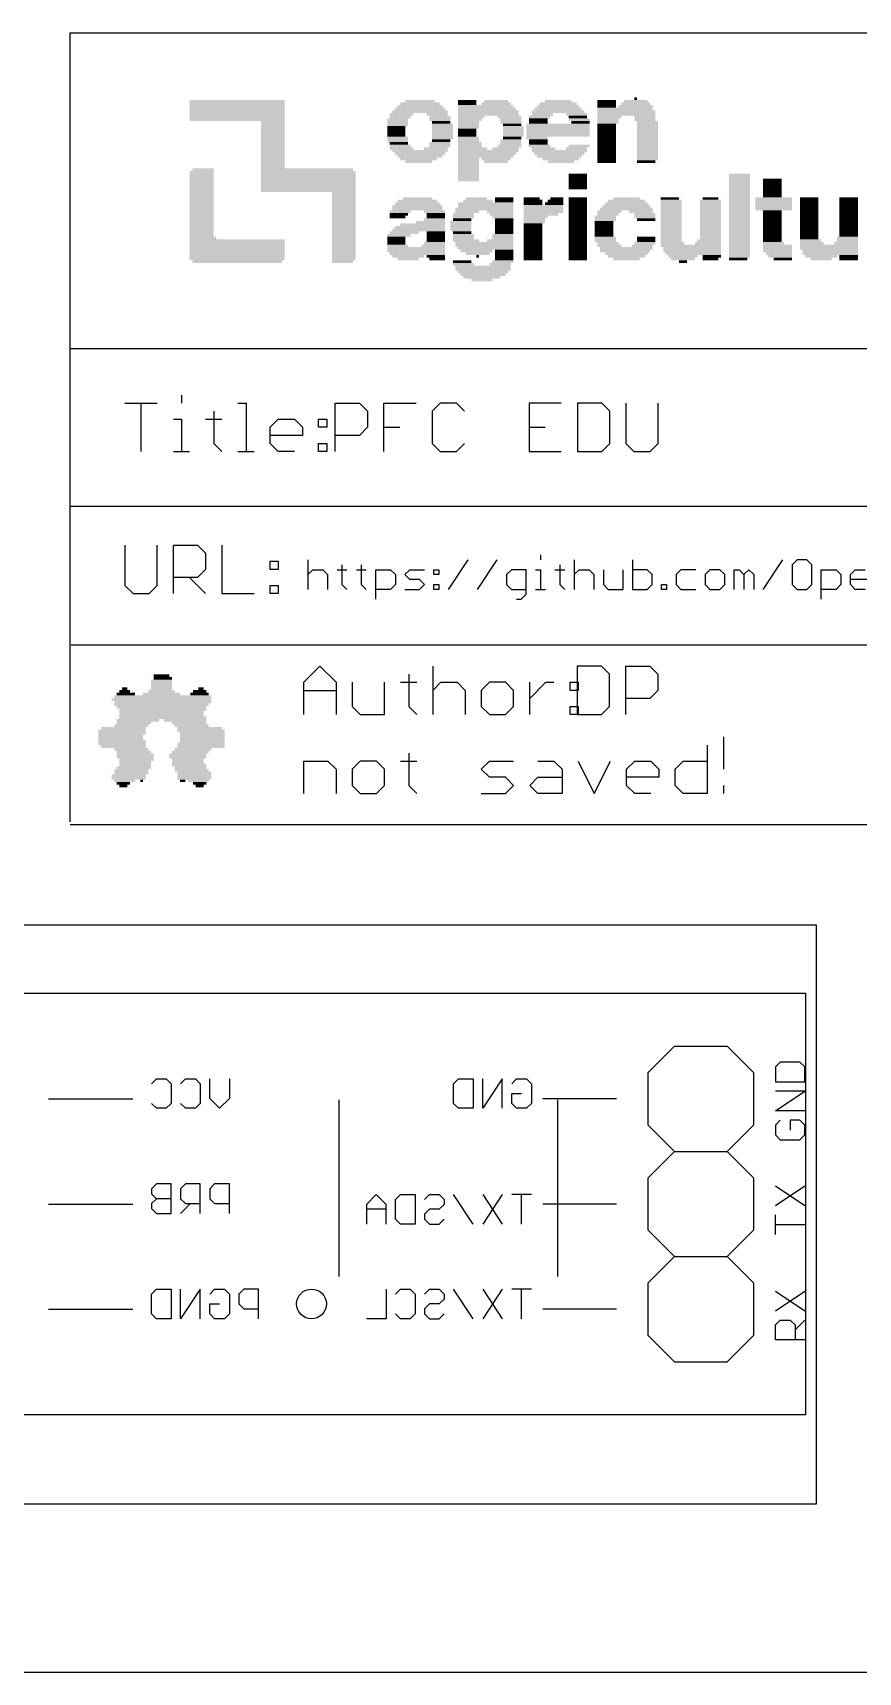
# Model space of a CAD drawing. Extents: x 0 to 11.5, y 0 to 11.2.
# Drawn here: x 1.015 to 1.8, y 0 to 1.558 of the extents above; entities that cross this region are included whole.
import ezdxf

# ---------------------------------------------------------------- set-up
doc = ezdxf.new("R2010")
doc.units = 0
for name, color, linetype in [('20', 53, 'CONTINUOUS'), ('21', 253, 'CONTINUOUS'), ('22', 253, 'CONTINUOUS')]:
    doc.layers.add(name, color=color, linetype=linetype)

# ---------------------------------------------------------------- blocks, each defined once
blk = doc.blocks.new('RECT')
blk.add_solid([(-0.5, -0.5), (0.5, -0.5), (-0.5, 0.5), (0.5, 0.5)])

msp = doc.modelspace()

# ---------------------------------------------------------------- linework, layer by layer
at = {"layer": '20'}
msp.add_line((0, 0), (11.21, 0), dxfattribs=at)
at = {"layer": '21'}
for p, q in [((1.0506, 1.2582), (1.0506, 1.5582)), ((1.0506, 1.5582), (2.0006, 1.5582)), ((1.0506, 1.1082), (1.0506, 1.2582)), ((1.0506, 1.2582), (2.0006, 1.2582)), ((1.1026, 1.206239), (1.133293, 1.206239)), ((1.117946, 1.1602), (1.117946, 1.206239)), ((1.156312, 1.213913), (1.156312, 1.206239)), ((1.210025, 1.206239), (1.217698, 1.206239)), ((1.217698, 1.206239), (1.217698, 1.1602)), ((1.3026, 1.1602), (1.3026, 1.206239)), ((1.3026, 1.206239), (1.325619, 1.206239)), ((1.325619, 1.206239), (1.333293, 1.198566)), ((1.348639, 1.1602), (1.348639, 1.206239)), ((1.348639, 1.206239), (1.379332, 1.206239)), ((1.402352, 1.206239), (1.394678, 1.198566)), ((1.417698, 1.206239), (1.402352, 1.206239)), ((1.425371, 1.198566), (1.417698, 1.206239)), ((1.51745, 1.206239), (1.486757, 1.206239)), ((1.486757, 1.206239), (1.486757, 1.1602)), ((1.532796, 1.206239), (1.532796, 1.1602)), ((1.555816, 1.206239), (1.532796, 1.206239)), ((1.563489, 1.198566), (1.555816, 1.206239)), ((1.578835, 1.206239), (1.578835, 1.167873)), ((1.609528, 1.167873), (1.609528, 1.206239)), ((1.148639, 1.190893), (1.156312, 1.190893)), ((1.156312, 1.190893), (1.156312, 1.1602)), ((1.179332, 1.190893), (1.194678, 1.190893)), ((1.187005, 1.198566), (1.187005, 1.167873)), ((1.240718, 1.18322), (1.248391, 1.190893)), ((1.248391, 1.190893), (1.263737, 1.190893)), ((1.263737, 1.190893), (1.27141, 1.18322)), ((1.286757, 1.190893), (1.29443, 1.190893)), ((1.286757, 1.18322), (1.286757, 1.190893)), ((1.29443, 1.190893), (1.29443, 1.18322)), ((1.333293, 1.198566), (1.333293, 1.18322)), ((1.394678, 1.198566), (1.394678, 1.167873)), ((1.563489, 1.167873), (1.563489, 1.198566)), ((1.240718, 1.167873), (1.240718, 1.18322)), ((1.27141, 1.175546), (1.240718, 1.175546)), ((1.27141, 1.18322), (1.27141, 1.175546)), ((1.29443, 1.18322), (1.286757, 1.18322)), ((1.325619, 1.175546), (1.3026, 1.175546)), ((1.333293, 1.18322), (1.325619, 1.175546)), ((1.348639, 1.18322), (1.363985, 1.18322)), ((1.486757, 1.18322), (1.502103, 1.18322)), ((1.148639, 1.1602), (1.163985, 1.1602)), ((1.187005, 1.167873), (1.194678, 1.1602)), ((1.210025, 1.1602), (1.225371, 1.1602)), ((1.248391, 1.1602), (1.240718, 1.167873)), ((1.263737, 1.1602), (1.248391, 1.1602)), ((1.286757, 1.167873), (1.29443, 1.167873)), ((1.286757, 1.1602), (1.286757, 1.167873)), ((1.29443, 1.1602), (1.286757, 1.1602)), ((1.29443, 1.167873), (1.29443, 1.1602)), ((1.394678, 1.167873), (1.402352, 1.1602)), ((1.402352, 1.1602), (1.417698, 1.1602)), ((1.417698, 1.1602), (1.425371, 1.167873)), ((1.486757, 1.1602), (1.51745, 1.1602)), ((1.532796, 1.1602), (1.555816, 1.1602)), ((1.555816, 1.1602), (1.563489, 1.167873)), ((1.578835, 1.167873), (1.586508, 1.1602)), ((1.586508, 1.1602), (1.601855, 1.1602)), ((1.601855, 1.1602), (1.609528, 1.167873)), ((1.0506, 0.8082), (1.0506, 1.1082)), ((1.0506, 1.1082), (2.0006, 1.1082)), ((1.1026, 1.071239), (1.1026, 1.032873)), ((1.133293, 1.032873), (1.133293, 1.071239)), ((1.148639, 1.0252), (1.148639, 1.071239)), ((1.148639, 1.071239), (1.171659, 1.071239)), ((1.171659, 1.071239), (1.179332, 1.063566)), ((1.179332, 1.063566), (1.179332, 1.04822)), ((1.194678, 1.071239), (1.194678, 1.0252)), ((1.497655, 1.061895), (1.497655, 1.057224)), ((1.179332, 1.04822), (1.171659, 1.040546)), ((1.240718, 1.055893), (1.248391, 1.055893)), ((1.240718, 1.04822), (1.240718, 1.055893)), ((1.248391, 1.04822), (1.240718, 1.04822)), ((1.248391, 1.055893), (1.248391, 1.04822)), ((1.2766, 1.057224), (1.2766, 1.0292)), ((1.2766, 1.043212), (1.281271, 1.047883)), ((1.281271, 1.047883), (1.290612, 1.047883)), ((1.290612, 1.047883), (1.295282, 1.043212)), ((1.304223, 1.047883), (1.313565, 1.047883)), ((1.308894, 1.052553), (1.308894, 1.033871)), ((1.322639, 1.047883), (1.33198, 1.047883)), ((1.32731, 1.052553), (1.32731, 1.033871)), ((1.341055, 1.019859), (1.341055, 1.047883)), ((1.341055, 1.047883), (1.355067, 1.047883)), ((1.355067, 1.047883), (1.359737, 1.043212)), ((1.368678, 1.043212), (1.373349, 1.047883)), ((1.373349, 1.047883), (1.387361, 1.047883)), ((1.396302, 1.047883), (1.400973, 1.047883)), ((1.396302, 1.043212), (1.396302, 1.047883)), ((1.400973, 1.047883), (1.400973, 1.043212)), ((1.410114, 1.0292), (1.428796, 1.057224)), ((1.437737, 1.0292), (1.45642, 1.057224)), ((1.470031, 1.047883), (1.465361, 1.043212)), ((1.484043, 1.047883), (1.470031, 1.047883)), ((1.484043, 1.024529), (1.484043, 1.047883)), ((1.492984, 1.047883), (1.497655, 1.047883)), ((1.497655, 1.047883), (1.497655, 1.0292)), ((1.5114, 1.047883), (1.520741, 1.047883)), ((1.516071, 1.052553), (1.516071, 1.033871)), ((1.529816, 1.057224), (1.529816, 1.0292)), ((1.529816, 1.043212), (1.534486, 1.047883)), ((1.534486, 1.047883), (1.543828, 1.047883)), ((1.543828, 1.047883), (1.548498, 1.043212)), ((1.557439, 1.047883), (1.557439, 1.033871)), ((1.576122, 1.0292), (1.576122, 1.047883)), ((1.585063, 1.057224), (1.585063, 1.0292)), ((1.599075, 1.047883), (1.585063, 1.047883)), ((1.603745, 1.043212), (1.599075, 1.047883)), ((1.631169, 1.047883), (1.626498, 1.043212)), ((1.645181, 1.047883), (1.631169, 1.047883)), ((1.658792, 1.047883), (1.654122, 1.043212)), ((1.668133, 1.047883), (1.658792, 1.047883)), ((1.672804, 1.043212), (1.668133, 1.047883)), ((1.681745, 1.0292), (1.681745, 1.047883)), ((1.681745, 1.047883), (1.686416, 1.047883)), ((1.686416, 1.047883), (1.691086, 1.043212)), ((1.691086, 1.043212), (1.695757, 1.047883)), ((1.695757, 1.047883), (1.700428, 1.043212)), ((1.709369, 1.0292), (1.728051, 1.057224)), ((1.741663, 1.057224), (1.736992, 1.052553)), ((1.736992, 1.052553), (1.736992, 1.033871)), ((1.751004, 1.057224), (1.741663, 1.057224)), ((1.755675, 1.052553), (1.751004, 1.057224)), ((1.755675, 1.033871), (1.755675, 1.052553)), ((1.764616, 1.019859), (1.764616, 1.047883)), ((1.764616, 1.047883), (1.778628, 1.047883)), ((1.778628, 1.047883), (1.783298, 1.043212)), ((1.792239, 1.043212), (1.79691, 1.047883)), ((1.79691, 1.047883), (1.806251, 1.047883)), ((1.1026, 1.032873), (1.110273, 1.0252)), ((1.125619, 1.0252), (1.133293, 1.032873)), ((1.171659, 1.040546), (1.148639, 1.040546)), ((1.163985, 1.040546), (1.179332, 1.0252)), ((1.240718, 1.032873), (1.248391, 1.032873)), ((1.240718, 1.0252), (1.240718, 1.032873)), ((1.248391, 1.032873), (1.248391, 1.0252)), ((1.295282, 1.043212), (1.295282, 1.0292)), ((1.308894, 1.033871), (1.313565, 1.0292)), ((1.32731, 1.033871), (1.33198, 1.0292)), ((1.355067, 1.0292), (1.341055, 1.0292)), ((1.359737, 1.033871), (1.355067, 1.0292)), ((1.359737, 1.043212), (1.359737, 1.033871)), ((1.373349, 1.038541), (1.368678, 1.043212)), ((1.368678, 1.0292), (1.38269, 1.0292)), ((1.38269, 1.038541), (1.373349, 1.038541)), ((1.387361, 1.033871), (1.38269, 1.038541)), ((1.38269, 1.0292), (1.387361, 1.033871)), ((1.400973, 1.043212), (1.396302, 1.043212)), ((1.396302, 1.033871), (1.400973, 1.033871)), ((1.396302, 1.0292), (1.396302, 1.033871)), ((1.400973, 1.0292), (1.396302, 1.0292)), ((1.400973, 1.033871), (1.400973, 1.0292)), ((1.465361, 1.043212), (1.465361, 1.033871)), ((1.465361, 1.033871), (1.470031, 1.0292)), ((1.470031, 1.0292), (1.484043, 1.0292)), ((1.492984, 1.0292), (1.502326, 1.0292)), ((1.516071, 1.033871), (1.520741, 1.0292)), ((1.548498, 1.043212), (1.548498, 1.0292)), ((1.557439, 1.033871), (1.56211, 1.0292)), ((1.56211, 1.0292), (1.576122, 1.0292)), ((1.585063, 1.0292), (1.599075, 1.0292)), ((1.599075, 1.0292), (1.603745, 1.033871)), ((1.603745, 1.033871), (1.603745, 1.043212)), ((1.612686, 1.0292), (1.612686, 1.033871)), ((1.612686, 1.033871), (1.617357, 1.033871)), ((1.617357, 1.0292), (1.612686, 1.0292)), ((1.617357, 1.033871), (1.617357, 1.0292)), ((1.626498, 1.043212), (1.626498, 1.033871)), ((1.626498, 1.033871), (1.631169, 1.0292)), ((1.631169, 1.0292), (1.645181, 1.0292)), ((1.654122, 1.043212), (1.654122, 1.033871)), ((1.654122, 1.033871), (1.658792, 1.0292)), ((1.658792, 1.0292), (1.668133, 1.0292)), ((1.668133, 1.0292), (1.672804, 1.033871)), ((1.672804, 1.033871), (1.672804, 1.043212)), ((1.691086, 1.043212), (1.691086, 1.0292)), ((1.700428, 1.043212), (1.700428, 1.0292)), ((1.736992, 1.033871), (1.741663, 1.0292)), ((1.741663, 1.0292), (1.751004, 1.0292)), ((1.751004, 1.0292), (1.755675, 1.033871)), ((1.778628, 1.0292), (1.764616, 1.0292)), ((1.783298, 1.033871), (1.778628, 1.0292)), ((1.783298, 1.043212), (1.783298, 1.033871)), ((1.792239, 1.033871), (1.792239, 1.043212)), ((1.810922, 1.038541), (1.792239, 1.038541)), ((1.79691, 1.0292), (1.792239, 1.033871)), ((1.806251, 1.0292), (1.79691, 1.0292)), ((1.110273, 1.0252), (1.125619, 1.0252)), ((1.194678, 1.0252), (1.225371, 1.0252)), ((1.248391, 1.0252), (1.240718, 1.0252)), ((1.474702, 1.019859), (1.479373, 1.019859)), ((1.479373, 1.019859), (1.484043, 1.024529)), ((2.5466, 0.9762), (1.0516, 0.9762)), ((1.2726, 0.940893), (1.287946, 0.956239)), ((1.287946, 0.956239), (1.303293, 0.940893)), ((1.395371, 0.956239), (1.395371, 0.9102)), ((1.5326, 0.956239), (1.5326, 0.9102)), ((1.555619, 0.956239), (1.5326, 0.956239)), ((1.563293, 0.948566), (1.555619, 0.956239)), ((1.578639, 0.9102), (1.578639, 0.956239)), ((1.578639, 0.956239), (1.601659, 0.956239)), ((1.601659, 0.956239), (1.609332, 0.948566)), ((1.2726, 0.9102), (1.2726, 0.940893)), ((1.303293, 0.940893), (1.303293, 0.9102)), ((1.318639, 0.940893), (1.318639, 0.917873)), ((1.349332, 0.9102), (1.349332, 0.940893)), ((1.364678, 0.940893), (1.380025, 0.940893)), ((1.372352, 0.948566), (1.372352, 0.917873)), ((1.395371, 0.93322), (1.403044, 0.940893)), ((1.403044, 0.940893), (1.418391, 0.940893)), ((1.418391, 0.940893), (1.426064, 0.93322)), ((1.449084, 0.940893), (1.44141, 0.93322)), ((1.46443, 0.940893), (1.449084, 0.940893)), ((1.472103, 0.93322), (1.46443, 0.940893)), ((1.48745, 0.9102), (1.48745, 0.940893)), ((1.48745, 0.925546), (1.502796, 0.940893)), ((1.502796, 0.940893), (1.510469, 0.940893)), ((1.525816, 0.940893), (1.533489, 0.940893)), ((1.525816, 0.93322), (1.525816, 0.940893)), ((1.533489, 0.940893), (1.533489, 0.93322)), ((1.563293, 0.917873), (1.563293, 0.948566)), ((1.609332, 0.948566), (1.609332, 0.93322)), ((1.2726, 0.93322), (1.303293, 0.93322)), ((1.426064, 0.93322), (1.426064, 0.9102)), ((1.44141, 0.93322), (1.44141, 0.917873)), ((1.472103, 0.917873), (1.472103, 0.93322)), ((1.533489, 0.93322), (1.525816, 0.93322)), ((1.601659, 0.925546), (1.578639, 0.925546)), ((1.609332, 0.93322), (1.601659, 0.925546)), ((1.318639, 0.917873), (1.326312, 0.9102)), ((1.326312, 0.9102), (1.349332, 0.9102)), ((1.372352, 0.917873), (1.380025, 0.9102)), ((1.44141, 0.917873), (1.449084, 0.9102)), ((1.449084, 0.9102), (1.46443, 0.9102)), ((1.46443, 0.9102), (1.472103, 0.917873)), ((1.525816, 0.917873), (1.533489, 0.917873)), ((1.525816, 0.9102), (1.525816, 0.917873)), ((1.533489, 0.9102), (1.525816, 0.9102)), ((1.5326, 0.9102), (1.555619, 0.9102)), ((1.533489, 0.917873), (1.533489, 0.9102)), ((1.555619, 0.9102), (1.563293, 0.917873)), ((1.671607, 0.888913), (1.671607, 0.85822)), ((1.372352, 0.873566), (1.372352, 0.842873)), ((1.65626, 0.881239), (1.65626, 0.8352)), ((1.2726, 0.8352), (1.2726, 0.865893)), ((1.2726, 0.865893), (1.295619, 0.865893)), ((1.295619, 0.865893), (1.303293, 0.85822)), ((1.303293, 0.85822), (1.303293, 0.8352)), ((1.326312, 0.865893), (1.318639, 0.85822)), ((1.318639, 0.85822), (1.318639, 0.842873)), ((1.341659, 0.865893), (1.326312, 0.865893)), ((1.349332, 0.85822), (1.341659, 0.865893)), ((1.349332, 0.842873), (1.349332, 0.85822)), ((1.364678, 0.865893), (1.380025, 0.865893)), ((1.44141, 0.85822), (1.449084, 0.865893)), ((1.449084, 0.850546), (1.44141, 0.85822)), ((1.449084, 0.865893), (1.472103, 0.865893)), ((1.495123, 0.865893), (1.510469, 0.865893)), ((1.510469, 0.865893), (1.518142, 0.85822)), ((1.518142, 0.85822), (1.518142, 0.8352)), ((1.533489, 0.865893), (1.548835, 0.8352)), ((1.548835, 0.8352), (1.564182, 0.865893)), ((1.579528, 0.85822), (1.587201, 0.865893)), ((1.579528, 0.842873), (1.579528, 0.85822)), ((1.587201, 0.865893), (1.602548, 0.865893)), ((1.602548, 0.865893), (1.610221, 0.85822)), ((1.610221, 0.85822), (1.610221, 0.850546)), ((1.625567, 0.85822), (1.633241, 0.865893)), ((1.625567, 0.842873), (1.625567, 0.85822)), ((1.633241, 0.865893), (1.65626, 0.865893)), ((1.318639, 0.842873), (1.326312, 0.8352)), ((1.341659, 0.8352), (1.349332, 0.842873)), ((1.372352, 0.842873), (1.380025, 0.8352)), ((1.46443, 0.850546), (1.449084, 0.850546)), ((1.472103, 0.842873), (1.46443, 0.850546)), ((1.46443, 0.8352), (1.472103, 0.842873)), ((1.48745, 0.842873), (1.495123, 0.850546)), ((1.495123, 0.8352), (1.48745, 0.842873)), ((1.495123, 0.850546), (1.518142, 0.850546)), ((1.610221, 0.850546), (1.579528, 0.850546)), ((1.587201, 0.8352), (1.579528, 0.842873)), ((1.633241, 0.8352), (1.625567, 0.842873)), ((1.671607, 0.842873), (1.671607, 0.8352)), ((1.326312, 0.8352), (1.341659, 0.8352)), ((1.44141, 0.8352), (1.46443, 0.8352)), ((1.518142, 0.8352), (1.495123, 0.8352)), ((1.602548, 0.8352), (1.587201, 0.8352)), ((1.65626, 0.8352), (1.633241, 0.8352)), ((1.0506, 0.8057), (2.5506, 0.8057)), ((1.76, 0.71), (0.84, 0.71)), ((1.76, 0.16), (1.76, 0.71)), ((1.6, 0.57), (1.625, 0.595)), ((1.625, 0.595), (1.675, 0.595)), ((1.675, 0.595), (1.7, 0.57)), ((1.725647, 0.57993), (1.720976, 0.575259)), ((1.744329, 0.57993), (1.725647, 0.57993)), ((1.749, 0.575259), (1.744329, 0.57993)), ((1.6, 0.52), (1.6, 0.57)), ((1.7, 0.57), (1.7, 0.52)), ((1.720976, 0.575259), (1.720976, 0.561247)), ((1.720976, 0.561247), (1.749, 0.561247)), ((1.749, 0.561247), (1.749, 0.575259)), ((1.720976, 0.533624), (1.749, 0.552306)), ((1.749, 0.552306), (1.720976, 0.552306)), ((1.306, 0.544), (1.306, 0.376)), ((1.514, 0.376), (1.514, 0.544)), ((1.749, 0.533624), (1.720976, 0.533624)), ((1.625, 0.495), (1.6, 0.52)), ((1.7, 0.52), (1.675, 0.495)), ((1.725647, 0.524683), (1.720976, 0.520012)), ((1.720976, 0.520012), (1.720976, 0.510671)), ((1.744329, 0.524683), (1.734988, 0.524683)), ((1.734988, 0.524683), (1.734988, 0.515341)), ((1.749, 0.520012), (1.744329, 0.524683)), ((1.749, 0.510671), (1.749, 0.520012)), ((1.720976, 0.510671), (1.725647, 0.506)), ((1.725647, 0.506), (1.744329, 0.506)), ((1.744329, 0.506), (1.749, 0.510671)), ((1.6, 0.47), (1.625, 0.495)), ((1.625, 0.495), (1.675, 0.495)), ((1.675, 0.495), (1.7, 0.47)), ((1.6, 0.42), (1.6, 0.47)), ((1.7, 0.47), (1.7, 0.42)), ((1.720976, 0.443624), (1.749, 0.462306)), ((1.720976, 0.462306), (1.749, 0.443624)), ((1.720976, 0.416), (1.720976, 0.434683)), ((1.749, 0.425341), (1.720976, 0.425341)), ((1.625, 0.395), (1.6, 0.42)), ((1.7, 0.42), (1.675, 0.395)), ((1.6, 0.37), (1.625, 0.395)), ((1.625, 0.395), (1.675, 0.395)), ((1.675, 0.395), (1.7, 0.37)), ((1.6, 0.32), (1.6, 0.37)), ((1.7, 0.37), (1.7, 0.32)), ((1.720976, 0.343624), (1.749, 0.362306)), ((1.720976, 0.362306), (1.749, 0.343624)), ((1.720976, 0.330012), (1.725647, 0.334683)), ((1.720976, 0.316), (1.720976, 0.330012)), ((1.725647, 0.334683), (1.734988, 0.334683)), ((1.734988, 0.334683), (1.739659, 0.330012)), ((1.739659, 0.325341), (1.749, 0.334683)), ((1.739659, 0.330012), (1.739659, 0.316)), ((1.6, 0.32), (1.625, 0.295)), ((1.675, 0.295), (1.7, 0.32)), ((1.749, 0.316), (1.720976, 0.316)), ((1.625, 0.295), (1.675, 0.295)), ((0.84, 0.16), (1.76, 0.16))]:
    msp.add_line(p, q, dxfattribs=at)
msp.add_circle((1.28, 0.35), 0.014142, dxfattribs=at)
at = {"layer": '22'}
for p, q in [((1.75, 0.645), (0.85, 0.645)), ((1.75, 0.245), (1.75, 0.645)), ((1.127941, 0.559353), (1.132612, 0.564024)), ((1.132612, 0.564024), (1.141953, 0.564024)), ((1.141953, 0.564024), (1.146624, 0.559353)), ((1.155565, 0.559353), (1.160235, 0.564024)), ((1.160235, 0.564024), (1.169577, 0.564024)), ((1.169577, 0.564024), (1.174247, 0.559353)), ((1.183188, 0.545341), (1.183188, 0.564024)), ((1.201871, 0.564024), (1.201871, 0.545341)), ((1.41507, 0.559353), (1.419741, 0.564024)), ((1.419741, 0.564024), (1.433753, 0.564024)), ((1.433753, 0.564024), (1.433753, 0.536)), ((1.461376, 0.564024), (1.442694, 0.536)), ((1.442694, 0.536), (1.442694, 0.564024)), ((1.461376, 0.536), (1.461376, 0.564024)), ((1.470317, 0.559353), (1.474988, 0.564024)), ((1.474988, 0.564024), (1.484329, 0.564024)), ((1.484329, 0.564024), (1.489, 0.559353)), ((1.146624, 0.559353), (1.146624, 0.540671)), ((1.174247, 0.559353), (1.174247, 0.540671)), ((1.41507, 0.540671), (1.41507, 0.559353)), ((1.470317, 0.540671), (1.470317, 0.550012)), ((1.470317, 0.550012), (1.479659, 0.550012)), ((1.489, 0.559353), (1.489, 0.540671)), ((1.03, 0.545), (1.11, 0.545)), ((1.132612, 0.536), (1.127941, 0.540671)), ((1.141953, 0.536), (1.132612, 0.536)), ((1.146624, 0.540671), (1.141953, 0.536)), ((1.160235, 0.536), (1.155565, 0.540671)), ((1.169577, 0.536), (1.160235, 0.536)), ((1.174247, 0.540671), (1.169577, 0.536)), ((1.19253, 0.536), (1.183188, 0.545341)), ((1.201871, 0.545341), (1.19253, 0.536)), ((1.419741, 0.536), (1.41507, 0.540671)), ((1.433753, 0.536), (1.419741, 0.536)), ((1.474988, 0.536), (1.470317, 0.540671)), ((1.484329, 0.536), (1.474988, 0.536)), ((1.489, 0.540671), (1.484329, 0.536)), ((1.57, 0.545), (1.5, 0.545)), ((1.132612, 0.464024), (1.127941, 0.459353)), ((1.127941, 0.459353), (1.127941, 0.454683)), ((1.127941, 0.454683), (1.132612, 0.450012)), ((1.146624, 0.464024), (1.132612, 0.464024)), ((1.146624, 0.436), (1.146624, 0.464024)), ((1.160235, 0.464024), (1.155565, 0.459353)), ((1.155565, 0.459353), (1.155565, 0.450012)), ((1.174247, 0.464024), (1.160235, 0.464024)), ((1.174247, 0.436), (1.174247, 0.464024)), ((1.187859, 0.464024), (1.183188, 0.459353)), ((1.183188, 0.459353), (1.183188, 0.450012)), ((1.201871, 0.464024), (1.187859, 0.464024)), ((1.201871, 0.436), (1.201871, 0.464024)), ((1.341541, 0.454024), (1.3322, 0.444683)), ((1.350882, 0.444683), (1.341541, 0.454024)), ((1.359823, 0.449353), (1.364494, 0.454024)), ((1.364494, 0.454024), (1.378506, 0.454024)), ((1.378506, 0.454024), (1.378506, 0.426)), ((1.387447, 0.449353), (1.392117, 0.454024)), ((1.392117, 0.454024), (1.401459, 0.454024)), ((1.401459, 0.454024), (1.406129, 0.449353)), ((1.433753, 0.426), (1.41507, 0.454024)), ((1.461376, 0.454024), (1.442694, 0.426)), ((1.442694, 0.454024), (1.461376, 0.426)), ((1.489, 0.454024), (1.470317, 0.454024)), ((1.479659, 0.426), (1.479659, 0.454024)), ((1.03, 0.445), (1.11, 0.445)), ((1.132612, 0.450012), (1.127941, 0.445341)), ((1.127941, 0.445341), (1.127941, 0.440671)), ((1.127941, 0.440671), (1.132612, 0.436)), ((1.146624, 0.450012), (1.132612, 0.450012)), ((1.155565, 0.450012), (1.160235, 0.445341)), ((1.164906, 0.445341), (1.155565, 0.436)), ((1.160235, 0.445341), (1.174247, 0.445341)), ((1.183188, 0.450012), (1.187859, 0.445341)), ((1.187859, 0.445341), (1.201871, 0.445341)), ((1.3322, 0.444683), (1.3322, 0.426)), ((1.350882, 0.440012), (1.3322, 0.440012)), ((1.350882, 0.426), (1.350882, 0.444683)), ((1.359823, 0.430671), (1.359823, 0.449353)), ((1.392117, 0.440012), (1.387447, 0.435341)), ((1.401459, 0.440012), (1.392117, 0.440012)), ((1.406129, 0.444683), (1.401459, 0.440012)), ((1.406129, 0.449353), (1.406129, 0.444683)), ((1.57, 0.445), (1.5, 0.445)), ((1.132612, 0.436), (1.146624, 0.436)), ((1.364494, 0.426), (1.359823, 0.430671)), ((1.378506, 0.426), (1.364494, 0.426)), ((1.387447, 0.435341), (1.387447, 0.430671)), ((1.387447, 0.430671), (1.392117, 0.426)), ((1.392117, 0.426), (1.401459, 0.426)), ((1.401459, 0.426), (1.406129, 0.430671)), ((1.127941, 0.359353), (1.132612, 0.364024)), ((1.127941, 0.340671), (1.127941, 0.359353)), ((1.132612, 0.364024), (1.146624, 0.364024)), ((1.146624, 0.364024), (1.146624, 0.336)), ((1.174247, 0.364024), (1.155565, 0.336)), ((1.155565, 0.336), (1.155565, 0.364024)), ((1.174247, 0.336), (1.174247, 0.364024)), ((1.183188, 0.359353), (1.187859, 0.364024)), ((1.187859, 0.364024), (1.1972, 0.364024)), ((1.1972, 0.364024), (1.201871, 0.359353)), ((1.201871, 0.359353), (1.201871, 0.340671)), ((1.215482, 0.364024), (1.210812, 0.359353)), ((1.210812, 0.359353), (1.210812, 0.350012)), ((1.229494, 0.364024), (1.215482, 0.364024)), ((1.229494, 0.336), (1.229494, 0.364024)), ((1.350882, 0.364024), (1.350882, 0.336)), ((1.359823, 0.359353), (1.364494, 0.364024)), ((1.364494, 0.364024), (1.373835, 0.364024)), ((1.373835, 0.364024), (1.378506, 0.359353)), ((1.378506, 0.359353), (1.378506, 0.340671)), ((1.387447, 0.359353), (1.392117, 0.364024)), ((1.392117, 0.364024), (1.401459, 0.364024)), ((1.401459, 0.364024), (1.406129, 0.359353)), ((1.406129, 0.359353), (1.406129, 0.354683)), ((1.433753, 0.336), (1.41507, 0.364024)), ((1.461376, 0.364024), (1.442694, 0.336)), ((1.442694, 0.364024), (1.461376, 0.336)), ((1.489, 0.364024), (1.470317, 0.364024)), ((1.479659, 0.336), (1.479659, 0.364024)), ((1.03, 0.345), (1.11, 0.345)), ((1.183188, 0.340671), (1.183188, 0.350012)), ((1.183188, 0.350012), (1.19253, 0.350012)), ((1.210812, 0.350012), (1.215482, 0.345341)), ((1.215482, 0.345341), (1.229494, 0.345341)), ((1.392117, 0.350012), (1.387447, 0.345341)), ((1.387447, 0.345341), (1.387447, 0.340671)), ((1.401459, 0.350012), (1.392117, 0.350012)), ((1.406129, 0.354683), (1.401459, 0.350012)), ((1.57, 0.345), (1.5, 0.345)), ((1.132612, 0.336), (1.127941, 0.340671)), ((1.146624, 0.336), (1.132612, 0.336)), ((1.187859, 0.336), (1.183188, 0.340671)), ((1.1972, 0.336), (1.187859, 0.336)), ((1.201871, 0.340671), (1.1972, 0.336)), ((1.350882, 0.336), (1.3322, 0.336)), ((1.364494, 0.336), (1.359823, 0.340671)), ((1.373835, 0.336), (1.364494, 0.336)), ((1.378506, 0.340671), (1.373835, 0.336)), ((1.387447, 0.340671), (1.392117, 0.336)), ((1.392117, 0.336), (1.401459, 0.336)), ((1.401459, 0.336), (1.406129, 0.340671)), ((0.85, 0.245), (1.75, 0.245))]:
    msp.add_line(p, q, dxfattribs=at)

# ---------------------------------------------------------------- block references
at = {"layer": '21', "yscale": 0.0025}
for p, xscale in [((1.58815, 1.4957), 0.0025), ((1.20935, 1.4932), 0.0901), ((1.20935, 1.4907), 0.0901), ((1.20935, 1.4882), 0.0901), ((1.20935, 1.4857), 0.0901), ((1.20935, 1.4832), 0.0901), ((1.20935, 1.4807), 0.0901), ((1.3656, 1.4807), 0.0224), ((1.3831, 1.4832), 0.0524), ((1.3831, 1.4857), 0.0474), ((1.3831, 1.4882), 0.0424), ((1.3831, 1.4907), 0.0374), ((1.3831, 1.4932), 0.0276), ((1.39935, 1.4807), 0.0199), ((1.42805, 1.4932), 0.0175), ((1.42805, 1.4907), 0.0175), ((1.4456, 1.4882), 0.0526), ((1.44685, 1.4857), 0.0551), ((1.4481, 1.4832), 0.0576), ((1.4481, 1.4807), 0.0576), ((1.4556, 1.4907), 0.0276), ((1.45565, 1.4932), 0.0225), ((1.51435, 1.4832), 0.0501), ((1.49935, 1.4807), 0.0201), ((1.51435, 1.4857), 0.0451), ((1.51435, 1.4882), 0.0401), ((1.51435, 1.4907), 0.0351), ((1.51435, 1.4932), 0.0251), ((1.5319, 1.4807), 0.02), ((1.5606, 1.4932), 0.0176), ((1.5606, 1.4907), 0.0176), ((1.5606, 1.4882), 0.0176), ((1.5781, 1.4857), 0.0526), ((1.57935, 1.4832), 0.0551), ((1.57935, 1.4807), 0.0551), ((1.58815, 1.4882), 0.0325), ((1.58815, 1.4907), 0.0275), ((1.58815, 1.4932), 0.0225), ((1.20935, 1.4782), 0.0901), ((1.20935, 1.4757), 0.0901), ((1.24315, 1.4732), 0.0225), ((1.24315, 1.4707), 0.0225), ((1.24315, 1.4682), 0.0225), ((1.24315, 1.4657), 0.0225), ((1.36185, 1.4757), 0.0199), ((1.36185, 1.4732), 0.0199), ((1.36185, 1.4707), 0.0199), ((1.3606, 1.4682), 0.0174), ((1.3606, 1.4657), 0.0174), ((1.36435, 1.4782), 0.0199), ((1.4019, 1.4782), 0.02), ((1.4019, 1.4757), 0.02), ((1.40315, 1.4732), 0.0175), ((1.4044, 1.4707), 0.02), ((1.4044, 1.4682), 0.02), ((1.4044, 1.4657), 0.02), ((1.43185, 1.4782), 0.0251), ((1.43055, 1.4757), 0.0225), ((1.4293, 1.4732), 0.02), ((1.4293, 1.4707), 0.02), ((1.4293, 1.4682), 0.02), ((1.42805, 1.4657), 0.0175), ((1.46815, 1.4782), 0.0225), ((1.4694, 1.4757), 0.02), ((1.4694, 1.4732), 0.02), ((1.47065, 1.4707), 0.0175), ((1.47185, 1.4682), 0.0199), ((1.47185, 1.4657), 0.0199), ((1.51435, 1.4707), 0.0601), ((1.51435, 1.4682), 0.0601), ((1.51435, 1.4657), 0.0601), ((1.49685, 1.4782), 0.0201), ((1.4956, 1.4757), 0.0176), ((1.4956, 1.4732), 0.0176), ((1.53315, 1.4782), 0.0175), ((1.5344, 1.4757), 0.02), ((1.53565, 1.4732), 0.0175), ((1.5631, 1.4782), 0.0226), ((1.56185, 1.4757), 0.0201), ((1.56185, 1.4732), 0.0201), ((1.5606, 1.4707), 0.0176), ((1.5606, 1.4682), 0.0176), ((1.5606, 1.4657), 0.0176), ((1.5969, 1.4782), 0.02), ((1.5969, 1.4757), 0.02), ((1.59935, 1.4732), 0.0199), ((1.59935, 1.4707), 0.0199), ((1.59935, 1.4682), 0.0199), ((1.59935, 1.4657), 0.0199), ((1.24315, 1.4632), 0.0225), ((1.24315, 1.4607), 0.0225), ((1.24315, 1.4582), 0.0225), ((1.24315, 1.4557), 0.0225), ((1.24315, 1.4532), 0.0225), ((1.24315, 1.4507), 0.0225), ((1.24315, 1.4482), 0.0225), ((1.3606, 1.4632), 0.0174), ((1.3606, 1.4607), 0.0174), ((1.36185, 1.4582), 0.0199), ((1.36185, 1.4557), 0.0199), ((1.3631, 1.4532), 0.0174), ((1.36435, 1.4507), 0.0199), ((1.3656, 1.4482), 0.0224), ((1.3981, 1.4482), 0.0224), ((1.4019, 1.4532), 0.02), ((1.4019, 1.4507), 0.02), ((1.4044, 1.4632), 0.02), ((1.4044, 1.4607), 0.02), ((1.4044, 1.4582), 0.02), ((1.40315, 1.4557), 0.0175), ((1.42805, 1.4632), 0.0175), ((1.42805, 1.4607), 0.0175), ((1.4293, 1.4582), 0.02), ((1.4293, 1.4557), 0.02), ((1.43055, 1.4532), 0.0225), ((1.43055, 1.4507), 0.0225), ((1.4331, 1.4482), 0.0276), ((1.4644, 1.4482), 0.025), ((1.46815, 1.4507), 0.0225), ((1.4694, 1.4557), 0.02), ((1.4694, 1.4532), 0.02), ((1.47185, 1.4632), 0.0199), ((1.47185, 1.4607), 0.0199), ((1.47065, 1.4582), 0.0175), ((1.51435, 1.4632), 0.0601), ((1.51435, 1.4607), 0.0601), ((1.49435, 1.4582), 0.0201), ((1.4956, 1.4557), 0.0176), ((1.4956, 1.4532), 0.0176), ((1.49685, 1.4507), 0.0201), ((1.5006, 1.4482), 0.0226), ((1.5319, 1.4482), 0.02), ((1.5344, 1.4507), 0.02), ((1.5606, 1.4632), 0.0176), ((1.5606, 1.4607), 0.0176), ((1.5606, 1.4582), 0.0176), ((1.5606, 1.4557), 0.0176), ((1.5606, 1.4532), 0.0176), ((1.5606, 1.4507), 0.0176), ((1.5606, 1.4482), 0.0176), ((1.59935, 1.4632), 0.0199), ((1.59935, 1.4607), 0.0199), ((1.59935, 1.4582), 0.0199), ((1.59935, 1.4557), 0.0199), ((1.59935, 1.4532), 0.0199), ((1.59935, 1.4507), 0.0199), ((1.59935, 1.4482), 0.0199), ((1.24315, 1.4457), 0.0225), ((1.24315, 1.4432), 0.0225), ((1.24315, 1.4407), 0.0225), ((1.24315, 1.4382), 0.0225), ((1.24315, 1.4357), 0.0225), ((1.24315, 1.4332), 0.0225), ((1.3831, 1.4457), 0.0524), ((1.3831, 1.4432), 0.0474), ((1.3831, 1.4407), 0.0424), ((1.3819, 1.4382), 0.035), ((1.38185, 1.4357), 0.0251), ((1.4481, 1.4457), 0.0576), ((1.44685, 1.4432), 0.0551), ((1.4456, 1.4407), 0.0526), ((1.4293, 1.4382), 0.02), ((1.4293, 1.4357), 0.02), ((1.4293, 1.4332), 0.02), ((1.4556, 1.4382), 0.0276), ((1.45565, 1.4357), 0.0225), ((1.5156, 1.4457), 0.0526), ((1.5156, 1.4432), 0.0476), ((1.5156, 1.4407), 0.0426), ((1.51685, 1.4382), 0.0351), ((1.5169, 1.4357), 0.025), ((1.5606, 1.4457), 0.0176), ((1.5606, 1.4432), 0.0176), ((1.5606, 1.4407), 0.0176), ((1.5606, 1.4382), 0.0176), ((1.5606, 1.4357), 0.0176), ((1.59935, 1.4457), 0.0199), ((1.59935, 1.4432), 0.0199), ((1.59935, 1.4407), 0.0199), ((1.59935, 1.4382), 0.0199), ((1.59815, 1.4357), 0.0175), ((1.17555, 1.4257), 0.0225), ((1.17555, 1.4232), 0.0225), ((1.17555, 1.4207), 0.0225), ((1.17555, 1.4182), 0.0225), ((1.17685, 1.4282), 0.0199), ((1.24315, 1.4307), 0.0225), ((1.27565, 1.4282), 0.0875), ((1.2769, 1.4257), 0.09), ((1.2769, 1.4232), 0.09), ((1.2769, 1.4207), 0.09), ((1.2769, 1.4182), 0.09), ((1.4293, 1.4307), 0.02), ((1.4293, 1.4282), 0.02), ((1.4293, 1.4257), 0.02), ((1.4293, 1.4232), 0.02), ((1.4293, 1.4207), 0.02), ((1.4293, 1.4182), 0.02), ((1.53315, 1.4232), 0.0175), ((1.53315, 1.4207), 0.0175), ((1.53315, 1.4182), 0.0175), ((1.68685, 1.4232), 0.0201), ((1.68685, 1.4207), 0.0201), ((1.68685, 1.4182), 0.0201), ((1.7181, 1.4182), 0.0176), ((1.17555, 1.4157), 0.0225), ((1.17555, 1.4132), 0.0225), ((1.17555, 1.4107), 0.0225), ((1.17555, 1.4082), 0.0225), ((1.17555, 1.4057), 0.0225), ((1.17555, 1.4032), 0.0225), ((1.2769, 1.4157), 0.09), ((1.2769, 1.4132), 0.09), ((1.2769, 1.4107), 0.09), ((1.2769, 1.4082), 0.09), ((1.31065, 1.4057), 0.0225), ((1.31065, 1.4032), 0.0225), ((1.53315, 1.4157), 0.0175), ((1.53315, 1.4132), 0.0175), ((1.53315, 1.4107), 0.0175), ((1.68685, 1.4157), 0.0201), ((1.68685, 1.4132), 0.0201), ((1.68685, 1.4107), 0.0201), ((1.68685, 1.4082), 0.0201), ((1.68685, 1.4057), 0.0201), ((1.68685, 1.4032), 0.0201), ((1.7181, 1.4157), 0.0176), ((1.7181, 1.4132), 0.0176), ((1.7181, 1.4107), 0.0176), ((1.7181, 1.4082), 0.0176), ((1.7181, 1.4057), 0.0176), ((1.7181, 1.4032), 0.0176), ((1.17555, 1.4007), 0.0225), ((1.17555, 1.3982), 0.0225), ((1.17555, 1.3957), 0.0225), ((1.17555, 1.3932), 0.0225), ((1.17555, 1.3907), 0.0225), ((1.17555, 1.3882), 0.0225), ((1.17555, 1.3857), 0.0225), ((1.31065, 1.4007), 0.0225), ((1.31065, 1.3982), 0.0225), ((1.31065, 1.3957), 0.0225), ((1.31065, 1.3932), 0.0225), ((1.31065, 1.3907), 0.0225), ((1.31065, 1.3882), 0.0225), ((1.31065, 1.3857), 0.0225), ((1.36435, 1.3882), 0.0199), ((1.3631, 1.3857), 0.0174), ((1.3806, 1.3932), 0.0474), ((1.3806, 1.3907), 0.0474), ((1.3806, 1.3957), 0.0424), ((1.38065, 1.3982), 0.0375), ((1.38065, 1.4007), 0.0275), ((1.39685, 1.3882), 0.0199), ((1.3981, 1.3857), 0.0174), ((1.42435, 1.3857), 0.0199), ((1.44435, 1.3907), 0.0551), ((1.42805, 1.3882), 0.0225), ((1.4456, 1.3957), 0.0526), ((1.4456, 1.3932), 0.0526), ((1.4381, 1.3982), 0.0276), ((1.43685, 1.4007), 0.0201), ((1.4594, 1.3882), 0.025), ((1.46065, 1.3857), 0.0225), ((1.46315, 1.4007), 0.0175), ((1.46315, 1.3982), 0.0175), ((1.4893, 1.4007), 0.015), ((1.49055, 1.3982), 0.0175), ((1.49055, 1.3957), 0.0175), ((1.5006, 1.3932), 0.0376), ((1.5006, 1.3907), 0.0376), ((1.5006, 1.3882), 0.0376), ((1.4981, 1.3857), 0.0326), ((1.5106, 1.3957), 0.0176), ((1.5119, 1.3982), 0.015), ((1.51315, 1.4007), 0.0125), ((1.53315, 1.4007), 0.0175), ((1.53315, 1.3982), 0.0175), ((1.53315, 1.3957), 0.0175), ((1.53315, 1.3932), 0.0175), ((1.53315, 1.3907), 0.0175), ((1.53315, 1.3882), 0.0175), ((1.53315, 1.3857), 0.0175), ((1.5631, 1.3882), 0.0226), ((1.56185, 1.3857), 0.0201), ((1.57935, 1.3907), 0.0501), ((1.57935, 1.3932), 0.0451), ((1.57935, 1.3957), 0.0401), ((1.57935, 1.3982), 0.0351), ((1.57935, 1.4007), 0.0251), ((1.59315, 1.3882), 0.0225), ((1.5969, 1.3857), 0.02), ((1.6206, 1.4007), 0.0176), ((1.62185, 1.3982), 0.0201), ((1.62185, 1.3957), 0.0201), ((1.62185, 1.3932), 0.0201), ((1.62185, 1.3907), 0.0201), ((1.62185, 1.3882), 0.0201), ((1.62185, 1.3857), 0.0201), ((1.6594, 1.3982), 0.02), ((1.6594, 1.3957), 0.02), ((1.6594, 1.3932), 0.02), ((1.6594, 1.3907), 0.02), ((1.6594, 1.3882), 0.02), ((1.6594, 1.3857), 0.02), ((1.65935, 1.4007), 0.0149), ((1.68685, 1.4007), 0.0201), ((1.68685, 1.3982), 0.0201), ((1.68685, 1.3957), 0.0201), ((1.68685, 1.3932), 0.0201), ((1.68685, 1.3907), 0.0201), ((1.68685, 1.3882), 0.0201), ((1.68685, 1.3857), 0.0201), ((1.7194, 1.4007), 0.035), ((1.7194, 1.3982), 0.035), ((1.7194, 1.3957), 0.035), ((1.7194, 1.3932), 0.035), ((1.7194, 1.3907), 0.035), ((1.7181, 1.3882), 0.0176), ((1.7181, 1.3857), 0.0176), ((1.7531, 1.4007), 0.0176), ((1.7531, 1.3982), 0.0176), ((1.7531, 1.3957), 0.0176), ((1.7531, 1.3932), 0.0176), ((1.7531, 1.3907), 0.0176), ((1.7531, 1.3882), 0.0176), ((1.7531, 1.3857), 0.0176), ((1.7906, 1.4007), 0.0176), ((1.7906, 1.3982), 0.0176), ((1.7906, 1.3957), 0.0176), ((1.7906, 1.3932), 0.0176), ((1.7906, 1.3907), 0.0176), ((1.7906, 1.3882), 0.0176), ((1.7906, 1.3857), 0.0176), ((1.17555, 1.3832), 0.0225), ((1.17555, 1.3807), 0.0225), ((1.17555, 1.3782), 0.0225), ((1.17555, 1.3757), 0.0225), ((1.17555, 1.3732), 0.0225), ((1.17555, 1.3707), 0.0225), ((1.31065, 1.3832), 0.0225), ((1.31065, 1.3807), 0.0225), ((1.31065, 1.3782), 0.0225), ((1.31065, 1.3757), 0.0225), ((1.31065, 1.3732), 0.0225), ((1.31065, 1.3707), 0.0225), ((1.36185, 1.3832), 0.0149), ((1.38185, 1.3707), 0.0499), ((1.3831, 1.3732), 0.0474), ((1.3856, 1.3757), 0.0424), ((1.3931, 1.3782), 0.0274), ((1.39685, 1.3807), 0.0199), ((1.3981, 1.3832), 0.0174), ((1.42185, 1.3782), 0.0199), ((1.42185, 1.3757), 0.0199), ((1.42185, 1.3732), 0.0199), ((1.42185, 1.3707), 0.0199), ((1.42435, 1.3832), 0.0199), ((1.4231, 1.3807), 0.0174), ((1.4619, 1.3832), 0.02), ((1.46315, 1.3807), 0.0175), ((1.46315, 1.3782), 0.0175), ((1.46315, 1.3757), 0.0175), ((1.46315, 1.3732), 0.0175), ((1.46315, 1.3707), 0.0175), ((1.4931, 1.3832), 0.0226), ((1.4918, 1.3807), 0.02), ((1.4918, 1.3782), 0.02), ((1.49055, 1.3757), 0.0175), ((1.49055, 1.3732), 0.0175), ((1.49055, 1.3707), 0.0175), ((1.53315, 1.3832), 0.0175), ((1.53315, 1.3807), 0.0175), ((1.53315, 1.3782), 0.0175), ((1.53315, 1.3757), 0.0175), ((1.53315, 1.3732), 0.0175), ((1.53315, 1.3707), 0.0175), ((1.55935, 1.3832), 0.0201), ((1.55935, 1.3807), 0.0201), ((1.55805, 1.3782), 0.0175), ((1.55805, 1.3757), 0.0175), ((1.55805, 1.3732), 0.0175), ((1.55805, 1.3707), 0.0175), ((1.5969, 1.3832), 0.02), ((1.59815, 1.3807), 0.0175), ((1.62185, 1.3832), 0.0201), ((1.62185, 1.3807), 0.0201), ((1.62185, 1.3782), 0.0201), ((1.62185, 1.3757), 0.0201), ((1.62185, 1.3732), 0.0201), ((1.62185, 1.3707), 0.0201), ((1.6594, 1.3832), 0.02), ((1.6594, 1.3807), 0.02), ((1.6594, 1.3782), 0.02), ((1.6594, 1.3757), 0.02), ((1.6594, 1.3732), 0.02), ((1.6594, 1.3707), 0.02), ((1.68685, 1.3832), 0.0201), ((1.68685, 1.3807), 0.0201), ((1.68685, 1.3782), 0.0201), ((1.68685, 1.3757), 0.0201), ((1.68685, 1.3732), 0.0201), ((1.68685, 1.3707), 0.0201), ((1.7181, 1.3832), 0.0176), ((1.7181, 1.3807), 0.0176), ((1.7181, 1.3782), 0.0176), ((1.7181, 1.3757), 0.0176), ((1.7181, 1.3732), 0.0176), ((1.7181, 1.3707), 0.0176), ((1.7531, 1.3832), 0.0176), ((1.7531, 1.3807), 0.0176), ((1.7531, 1.3782), 0.0176), ((1.7531, 1.3757), 0.0176), ((1.7531, 1.3732), 0.0176), ((1.7531, 1.3707), 0.0176), ((1.7906, 1.3832), 0.0176), ((1.7906, 1.3807), 0.0176), ((1.7906, 1.3782), 0.0176), ((1.7906, 1.3757), 0.0176), ((1.7906, 1.3732), 0.0176), ((1.7906, 1.3707), 0.0176), ((1.17555, 1.3682), 0.0225), ((1.17555, 1.3657), 0.0225), ((1.17685, 1.3632), 0.0251), ((1.20935, 1.3607), 0.0901), ((1.20935, 1.3582), 0.0901), ((1.20935, 1.3557), 0.0901), ((1.31065, 1.3682), 0.0225), ((1.31065, 1.3657), 0.0225), ((1.31065, 1.3632), 0.0225), ((1.31065, 1.3607), 0.0225), ((1.31065, 1.3582), 0.0225), ((1.31065, 1.3557), 0.0225), ((1.3631, 1.3657), 0.0224), ((1.3606, 1.3632), 0.0174), ((1.3606, 1.3607), 0.0174), ((1.3606, 1.3582), 0.0174), ((1.36185, 1.3557), 0.0199), ((1.36815, 1.3682), 0.0275), ((1.3956, 1.3557), 0.0224), ((1.39685, 1.3582), 0.0199), ((1.3981, 1.3682), 0.0174), ((1.3981, 1.3657), 0.0174), ((1.3981, 1.3632), 0.0174), ((1.3981, 1.3607), 0.0174), ((1.4231, 1.3682), 0.0174), ((1.42435, 1.3657), 0.0199), ((1.42435, 1.3632), 0.0199), ((1.42685, 1.3607), 0.0249), ((1.44435, 1.3582), 0.0551), ((1.44435, 1.3557), 0.0551), ((1.4594, 1.3607), 0.025), ((1.4619, 1.3657), 0.02), ((1.4619, 1.3632), 0.02), ((1.46315, 1.3682), 0.0175), ((1.49055, 1.3682), 0.0175), ((1.49055, 1.3657), 0.0175), ((1.49055, 1.3632), 0.0175), ((1.49055, 1.3607), 0.0175), ((1.49055, 1.3582), 0.0175), ((1.49055, 1.3557), 0.0175), ((1.53315, 1.3682), 0.0175), ((1.53315, 1.3657), 0.0175), ((1.53315, 1.3632), 0.0175), ((1.53315, 1.3607), 0.0175), ((1.53315, 1.3582), 0.0175), ((1.53315, 1.3557), 0.0175), ((1.55805, 1.3682), 0.0175), ((1.55805, 1.3657), 0.0175), ((1.55935, 1.3632), 0.0201), ((1.55935, 1.3607), 0.0201), ((1.56185, 1.3582), 0.0201), ((1.5631, 1.3557), 0.0226), ((1.5944, 1.3557), 0.02), ((1.5969, 1.3582), 0.02), ((1.59815, 1.3632), 0.0175), ((1.59815, 1.3607), 0.0175), ((1.62185, 1.3682), 0.0201), ((1.62185, 1.3657), 0.0201), ((1.62185, 1.3632), 0.0201), ((1.62185, 1.3607), 0.0201), ((1.6231, 1.3582), 0.0226), ((1.6406, 1.3557), 0.0576), ((1.6569, 1.3582), 0.025), ((1.65815, 1.3607), 0.0225), ((1.6594, 1.3682), 0.02), ((1.6594, 1.3657), 0.02), ((1.6594, 1.3632), 0.02), ((1.68685, 1.3682), 0.0201), ((1.68685, 1.3657), 0.0201), ((1.68685, 1.3632), 0.0201), ((1.68685, 1.3607), 0.0201), ((1.68685, 1.3582), 0.0201), ((1.68685, 1.3557), 0.0201), ((1.7181, 1.3682), 0.0176), ((1.7181, 1.3657), 0.0176), ((1.7181, 1.3632), 0.0176), ((1.7181, 1.3607), 0.0176), ((1.7193, 1.3582), 0.02), ((1.7231, 1.3557), 0.0276), ((1.7531, 1.3682), 0.0176), ((1.7531, 1.3657), 0.0176), ((1.7531, 1.3632), 0.0176), ((1.75435, 1.3607), 0.0201), ((1.7556, 1.3582), 0.0226), ((1.77185, 1.3557), 0.0551), ((1.7881, 1.3582), 0.0226), ((1.7894, 1.3632), 0.02), ((1.7894, 1.3607), 0.02), ((1.7906, 1.3682), 0.0176), ((1.7906, 1.3657), 0.0176), ((1.20935, 1.3532), 0.0901), ((1.20935, 1.3507), 0.0901), ((1.20935, 1.3482), 0.0901), ((1.20935, 1.3457), 0.0901), ((1.20935, 1.3432), 0.0901), ((1.20935, 1.3407), 0.0849), ((1.31065, 1.3532), 0.0225), ((1.31065, 1.3507), 0.0225), ((1.31065, 1.3482), 0.0225), ((1.31065, 1.3457), 0.0225), ((1.31065, 1.3432), 0.0225), ((1.3094, 1.3407), 0.02), ((1.37935, 1.3532), 0.0549), ((1.37935, 1.3507), 0.0549), ((1.3806, 1.3482), 0.0524), ((1.3719, 1.3457), 0.03), ((1.3719, 1.3432), 0.02), ((1.3981, 1.3457), 0.0174), ((1.39935, 1.3432), 0.0149), ((1.4231, 1.3407), 0.0174), ((1.4456, 1.3532), 0.0526), ((1.43685, 1.3507), 0.0301), ((1.4381, 1.3482), 0.0226), ((1.43805, 1.3457), 0.0025), ((1.4619, 1.3407), 0.02), ((1.46315, 1.3507), 0.0175), ((1.46315, 1.3482), 0.0175), ((1.46315, 1.3457), 0.0175), ((1.46315, 1.3432), 0.0175), ((1.49055, 1.3532), 0.0175), ((1.49055, 1.3507), 0.0175), ((1.49055, 1.3482), 0.0175), ((1.49055, 1.3457), 0.0175), ((1.49055, 1.3432), 0.0175), ((1.53315, 1.3532), 0.0175), ((1.53315, 1.3507), 0.0175), ((1.53315, 1.3482), 0.0175), ((1.53315, 1.3457), 0.0175), ((1.53315, 1.3432), 0.0175), ((1.57935, 1.3532), 0.0501), ((1.5781, 1.3507), 0.0476), ((1.57935, 1.3482), 0.0401), ((1.57935, 1.3457), 0.0351), ((1.57935, 1.3432), 0.0251), ((1.64185, 1.3532), 0.0551), ((1.64185, 1.3507), 0.0551), ((1.6431, 1.3482), 0.0526), ((1.6331, 1.3457), 0.0276), ((1.6331, 1.3432), 0.0226), ((1.63315, 1.3407), 0.0075), ((1.66065, 1.3457), 0.0175), ((1.65935, 1.3432), 0.0149), ((1.68685, 1.3532), 0.0201), ((1.68685, 1.3507), 0.0201), ((1.68685, 1.3482), 0.0201), ((1.68685, 1.3457), 0.0201), ((1.6856, 1.3432), 0.0176), ((1.7231, 1.3532), 0.0276), ((1.7231, 1.3507), 0.0276), ((1.7244, 1.3482), 0.025), ((1.7256, 1.3457), 0.0226), ((1.7281, 1.3432), 0.0176), ((1.77185, 1.3532), 0.0551), ((1.77315, 1.3507), 0.0525), ((1.77315, 1.3482), 0.0525), ((1.76435, 1.3457), 0.0301), ((1.7644, 1.3432), 0.02), ((1.7906, 1.3457), 0.0176), ((1.7906, 1.3432), 0.0176), ((1.42435, 1.3382), 0.0199), ((1.4431, 1.3357), 0.0526), ((1.4431, 1.3332), 0.0526), ((1.4431, 1.3307), 0.0476), ((1.4431, 1.3282), 0.0426), ((1.44185, 1.3257), 0.0351), ((1.4594, 1.3382), 0.02), ((1.44185, 1.3232), 0.0201), ((1.1024, 0.9347), 0.005), ((1.1374, 0.9422), 0.02), ((1.1374, 0.9397), 0.02), ((1.1374, 0.9372), 0.02), ((1.1374, 0.9347), 0.02), ((1.13735, 0.9472), 0.0151), ((1.1386, 0.9447), 0.0176), ((1.1749, 0.9347), 0.005), ((1.13735, 0.9247), 0.0949), ((1.1386, 0.9272), 0.0924), ((1.1386, 0.9222), 0.0924), ((1.13735, 0.9197), 0.0899), ((1.10355, 0.9297), 0.0175), ((1.10235, 0.9322), 0.0099), ((1.1374, 0.9297), 0.035), ((1.13735, 0.9322), 0.0249), ((1.17355, 0.9297), 0.0175), ((1.1736, 0.9322), 0.0126), ((1.13735, 0.9172), 0.0851), ((1.11485, 0.9047), 0.0401), ((1.13865, 0.9147), 0.0825), ((1.1374, 0.9122), 0.08), ((1.1374, 0.9097), 0.08), ((1.13865, 0.9072), 0.0825), ((1.1599, 0.9047), 0.04), ((1.09985, 0.8947), 0.0449), ((1.09985, 0.8922), 0.0449), ((1.09865, 0.8897), 0.0425), ((1.09865, 0.8872), 0.0425), ((1.10105, 0.8972), 0.0425), ((1.10865, 0.8997), 0.0325), ((1.1111, 0.9022), 0.0326), ((1.16365, 0.9022), 0.0325), ((1.16605, 0.8997), 0.0325), ((1.1736, 0.8972), 0.0426), ((1.1748, 0.8947), 0.045), ((1.1761, 0.8922), 0.0424), ((1.1761, 0.8897), 0.0424), ((1.1761, 0.8872), 0.0424), ((1.09985, 0.8847), 0.0449), ((1.09985, 0.8822), 0.0449), ((1.10105, 0.8797), 0.0425), ((1.10865, 0.8772), 0.0325), ((1.1111, 0.8747), 0.0326), ((1.1123, 0.8722), 0.035), ((1.1624, 0.8722), 0.035), ((1.16485, 0.8747), 0.0349), ((1.1673, 0.8772), 0.035), ((1.1748, 0.8822), 0.045), ((1.1748, 0.8797), 0.045), ((1.1761, 0.8847), 0.0424), ((1.10865, 0.8572), 0.0325), ((1.1123, 0.8697), 0.035), ((1.1111, 0.8597), 0.0326), ((1.1136, 0.8672), 0.0324), ((1.1124, 0.8647), 0.03), ((1.1124, 0.8622), 0.03), ((1.1624, 0.8697), 0.035), ((1.1624, 0.8672), 0.03), ((1.1624, 0.8647), 0.03), ((1.16365, 0.8622), 0.0325), ((1.16485, 0.8597), 0.0301), ((1.16605, 0.8572), 0.0325), ((1.1061, 0.8522), 0.0324), ((1.1061, 0.8497), 0.0324), ((1.10865, 0.8547), 0.0325), ((1.10235, 0.8472), 0.0199), ((1.10105, 0.8447), 0.0125), ((1.10115, 0.8422), 0.0075), ((1.11865, 0.8472), 0.0025), ((1.16855, 0.8547), 0.0325), ((1.16855, 0.8522), 0.0325), ((1.16855, 0.8497), 0.0325), ((1.1574, 0.8472), 0.005), ((1.17235, 0.8472), 0.0199), ((1.1736, 0.8447), 0.0126), ((1.17365, 0.8422), 0.0075)]:
    msp.add_blockref('RECT', p, dxfattribs=dict(at, xscale=xscale))

doc.saveas('drawing.dxf')
